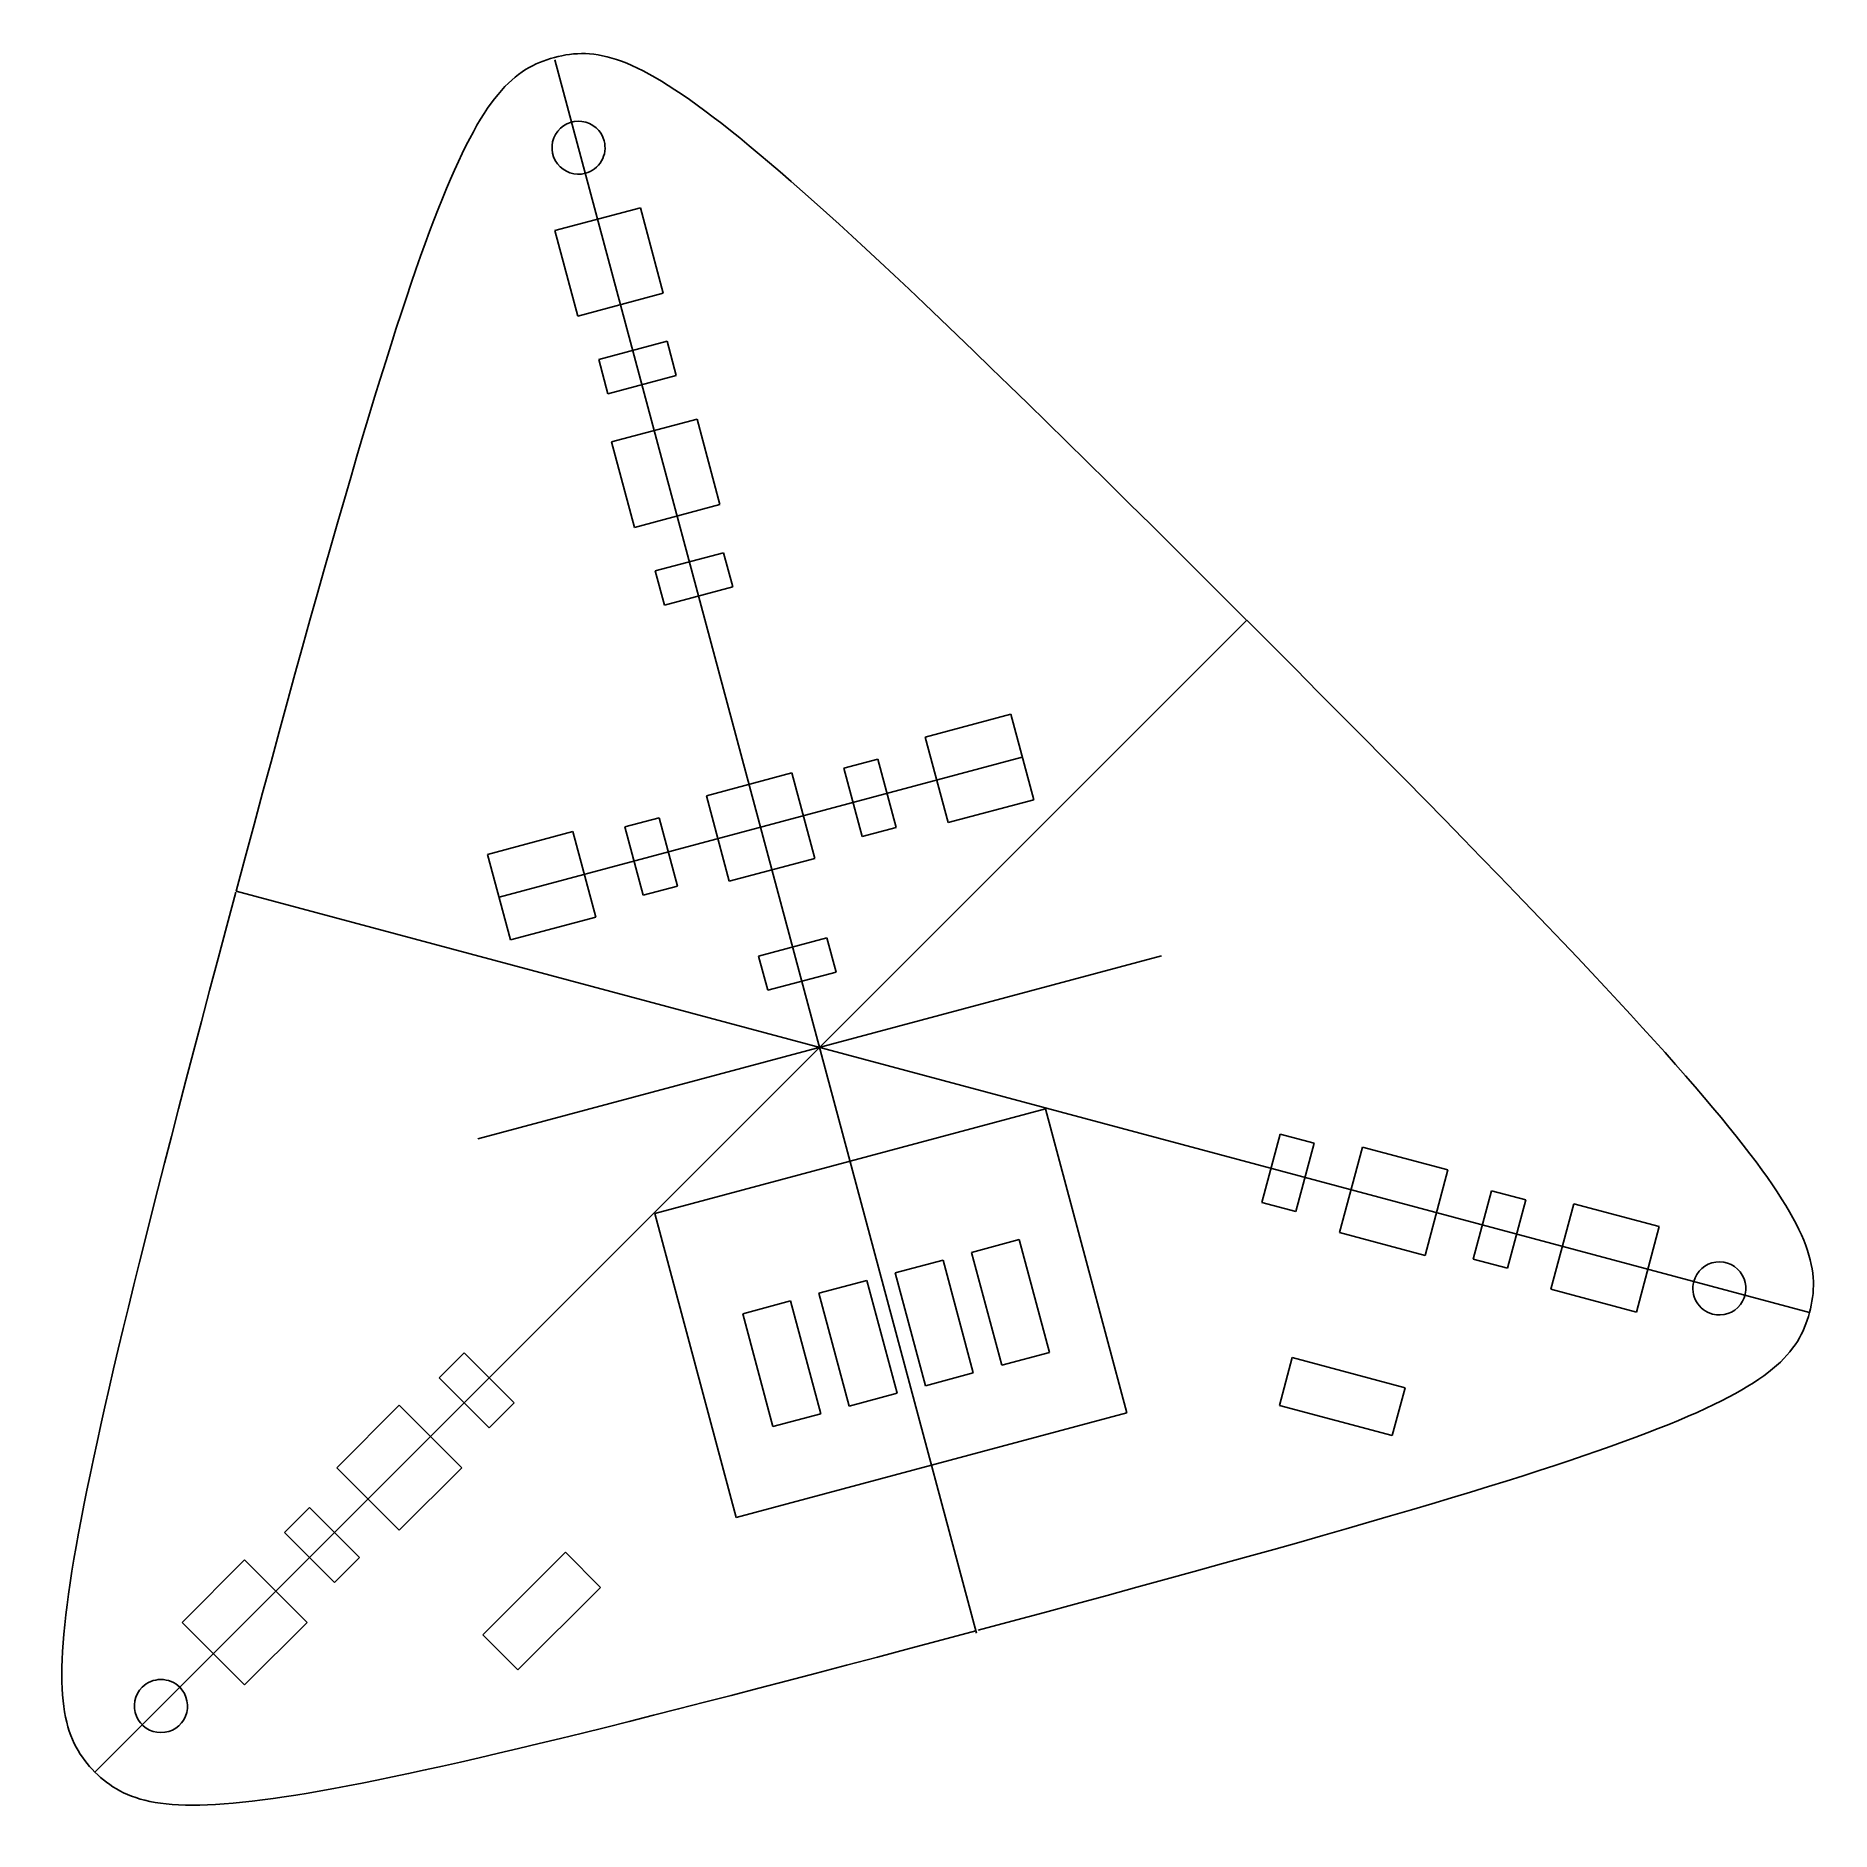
# Model space of a CAD drawing. Extents: x -1 to 100, y -1 to 100.
import ezdxf

# ---------------------------------------------------------------- set-up
doc = ezdxf.new("R2010")
doc.units = 0
doc.layers.add('Calque_1', color=7, linetype='CONTINUOUS')

msp = doc.modelspace()

# ---------------------------------------------------------------- linework, layer by layer
at = {"layer": 'Calque_1', "color": 7}
for p, q in [((28.002587, 98.781767), (51.830162, 9.856406)), ((2.003456, 2.003551), (67.101302, 67.101802)), ((9.982566, 51.79733), (98.908071, 27.969794))]:
    msp.add_line(p, q, dxfattribs=at)
at = {"layer": 'Calque_1', "color": 1}
for p, q in [((30.782544, 94.202117), (30.782544, 94.202117)), ((28.001706, 89.125511), (32.831333, 90.419605)), ((32.831333, 90.419605), (34.125427, 85.589978)), ((29.2958, 84.295884), (28.001706, 89.125511)), ((34.125427, 85.589978), (29.2958, 84.295884)), ((30.473417, 81.83286), (34.337119, 82.868136)), ((34.337119, 82.868136), (34.854757, 80.936285)), ((30.991055, 79.901009), (30.473417, 81.83286)), ((34.854757, 80.936285), (30.991055, 79.901009)), ((31.202719, 77.179161), (36.032346, 78.473256)), ((36.032346, 78.473256), (37.326441, 73.643628)), ((32.496813, 72.349534), (31.202719, 77.179161)), ((37.326441, 73.643628), (32.496813, 72.349534)), ((33.674119, 69.886427), (37.537821, 70.921703)), ((37.537821, 70.921703), (38.055459, 68.989852)), ((34.191757, 67.954576), (33.674119, 69.886427)), ((38.055459, 68.989852), (34.191757, 67.954576)), ((48.93611, 60.494253), (53.765737, 61.788347)), ((53.765737, 61.788347), (55.059831, 56.95872)), ((50.230204, 55.664626), (48.93611, 60.494253)), ((24.845173, 51.450945), (54.402484, 59.370804)), ((44.327331, 58.741695), (46.259181, 59.259333)), ((46.259181, 59.259333), (47.294457, 55.395631)), ((36.56196, 57.178611), (41.391587, 58.472705)), ((41.391587, 58.472705), (42.685681, 53.643078)), ((45.362606, 54.877993), (44.327331, 58.741695)), ((37.856054, 52.348984), (36.56196, 57.178611)), ((55.059831, 56.95872), (50.230204, 55.664626)), ((31.95318, 55.426053), (33.885031, 55.943691)), ((33.885031, 55.943691), (34.920307, 52.079989)), ((24.18781, 53.862969), (29.017438, 55.157063)), ((29.017438, 55.157063), (30.311532, 50.327436)), ((32.988456, 51.562351), (31.95318, 55.426053)), ((47.294457, 55.395631), (45.362606, 54.877993)), ((25.481905, 49.033341), (24.18781, 53.862969)), ((42.685681, 53.643078), (37.856054, 52.348984)), ((34.920307, 52.079989), (32.988456, 51.562351)), ((30.311532, 50.327436), (25.481905, 49.033341)), ((39.507466, 48.11774), (43.371167, 49.153015)), ((43.371167, 49.153015), (43.888805, 47.221165)), ((23.641168, 37.78497), (62.278176, 48.137726)), ((40.025104, 46.185889), (39.507466, 48.11774)), ((43.888805, 47.221165), (40.025104, 46.185889)), ((33.64431, 33.564652), (55.725362, 39.481252)), ((55.725362, 39.481252), (60.327162, 22.3071)), ((67.954574, 34.194031), (68.98985, 38.057733)), ((68.98985, 38.057733), (70.921701, 37.540095)), ((70.921701, 37.540095), (69.886425, 33.676394)), ((72.349372, 32.498492), (73.643467, 37.328119)), ((73.643467, 37.328119), (78.473094, 36.034025)), ((78.473094, 36.034025), (77.179, 31.204397)), ((79.90084, 30.992706), (80.936115, 34.856408)), ((80.936115, 34.856408), (82.867966, 34.33877)), ((38.24611, 16.3905), (33.64431, 33.564652)), ((69.886425, 33.676394), (67.954574, 34.194031)), ((82.867966, 34.33877), (81.832691, 30.475068)), ((84.295722, 29.297478), (85.589816, 34.127105)), ((85.589816, 34.127105), (90.419443, 32.833011)), ((77.179, 31.204397), (72.349372, 32.498492)), ((90.419443, 32.833011), (89.125349, 28.003384)), ((51.542854, 31.369509), (54.247445, 32.094202)), ((54.247445, 32.094202), (55.95565, 25.719096)), ((47.234485, 30.215085), (49.939075, 30.939778)), ((49.939075, 30.939778), (51.64728, 24.564671)), ((53.251059, 24.994403), (51.542854, 31.369509)), ((81.832691, 30.475068), (79.90084, 30.992706)), ((42.926116, 29.060661), (45.630706, 29.785354)), ((45.630706, 29.785354), (47.338911, 23.410247)), ((48.942689, 23.839978), (47.234485, 30.215085)), ((38.617748, 27.906237), (41.322339, 28.63093)), ((41.322339, 28.63093), (43.030543, 22.255824)), ((44.63432, 22.685555), (42.926116, 29.060661)), ((89.125349, 28.003384), (84.295722, 29.297478)), ((40.325952, 21.531131), (38.617748, 27.906237)), ((93.425495, 27.886431), (93.425495, 27.886431)), ((21.455914, 24.283899), (22.870127, 25.698113)), ((22.870127, 25.698113), (25.698553, 22.869686)), ((55.95565, 25.719096), (53.251059, 24.994403)), ((68.950524, 22.725119), (69.675217, 25.42971)), ((69.675217, 25.42971), (76.050323, 23.721505)), ((51.64728, 24.564671), (48.942689, 23.839978)), ((24.28434, 21.455473), (21.455914, 24.283899)), ((47.338911, 23.410247), (44.63432, 22.685555)), ((76.050323, 23.721505), (75.32563, 21.016915)), ((15.668814, 19.204342), (19.204347, 22.739875)), ((19.204347, 22.739875), (22.739879, 19.204342)), ((25.698553, 22.869686), (24.28434, 21.455473)), ((75.32563, 21.016915), (68.950524, 22.725119)), ((60.327162, 22.3071), (38.24611, 16.3905)), ((43.030543, 22.255824), (40.325952, 21.531131)), ((19.204347, 15.668809), (15.668814, 19.204342)), ((22.739879, 19.204342), (19.204347, 15.668809)), ((12.710349, 15.538792), (14.124563, 16.953005)), ((14.124563, 16.953005), (16.952989, 14.124579)), ((15.538776, 12.710365), (12.710349, 15.538792)), ((23.922264, 9.75384), (28.589165, 14.420742)), ((28.589165, 14.420742), (30.569063, 12.440845)), ((6.923478, 10.459007), (10.459011, 13.99454)), ((10.459011, 13.99454), (13.994544, 10.459007)), ((16.952989, 14.124579), (15.538776, 12.710365)), ((30.569063, 12.440845), (25.902161, 7.773943)), ((10.459011, 6.923474), (6.923478, 10.459007)), ((13.994544, 10.459007), (10.459011, 6.923474)), ((25.902161, 7.773943), (23.922264, 9.75384)), ((4.67212, 6.793447), (4.67212, 6.793447))]:
    msp.add_line(p, q, dxfattribs=at)
at = {"layer": 'Calque_1', "color": 7}
for points in [[(67.06742, 67.135338), (36.93909, 97.262533), (32.529607, 100.130689), (27.969172, 98.909021)], [(27.968678, 98.908889), (23.406179, 97.686366), (21.023031, 93.000913), (9.982556, 51.797306)], [(98.908177, 27.969797), (100.130718, 32.53229), (97.26465, 36.938664), (67.101525, 67.101794)], [(9.966081, 51.733679), (-1.055816, 10.594487), (-1.334739, 5.342194), (2.003322, 2.00408)], [(51.922528, 10.018093), (92.995965, 21.026417), (97.687067, 23.412479), (98.908177, 27.969797)], [(2.0041, 2.003313), (5.344119, -1.335833), (10.595945, -1.05638), (51.796271, 9.983194)]]:
    msp.add_open_spline(points, degree=3, dxfattribs=at)
at = {"layer": 'Calque_1', "color": 1}
for points in [[(29.529445, 95.301056), (28.927943, 95.380245), (28.337965, 95.0893), (28.034619, 94.563889)], [(28.034619, 94.563889), (27.731272, 94.038477), (27.774295, 93.382069), (28.143627, 92.900747)], [(30.782544, 94.202117), (30.625521, 94.788138), (30.130948, 95.221866), (29.529445, 95.301056)], [(30.632694, 93.063889), (30.831606, 93.408415), (30.885509, 93.817848), (30.782544, 94.202117)], [(28.143627, 92.900747), (28.512958, 92.419425), (29.135864, 92.207977), (29.721884, 92.365001)], [(29.721884, 92.365001), (30.106153, 92.467965), (30.433781, 92.719363), (30.632694, 93.063889)], [(93.617934, 30.822486), (93.016431, 30.743297), (92.521858, 30.309569), (92.364835, 29.723548)], [(95.11276, 30.08532), (94.809414, 30.610731), (94.219436, 30.901676), (93.617934, 30.822486)], [(92.364835, 29.723548), (92.26187, 29.339279), (92.315773, 28.929846), (92.514685, 28.58532)], [(95.003753, 28.422178), (95.373084, 28.9035), (95.416107, 29.559908), (95.11276, 30.08532)], [(92.514685, 28.58532), (92.713598, 28.240794), (93.041226, 27.989396), (93.425495, 27.886431)], [(93.425495, 27.886431), (94.011515, 27.729408), (94.634421, 27.940856), (95.003753, 28.422178)], [(5.73278, 7.232787), (5.334956, 7.232787), (4.953425, 7.074751), (4.67212, 6.793447)], [(6.79344, 6.793447), (6.512136, 7.074751), (6.130605, 7.232787), (5.73278, 7.232787)], [(4.67212, 6.793447), (4.243124, 6.36445), (4.11479, 5.719274), (4.346961, 5.158762)], [(7.118599, 5.158762), (7.350771, 5.719274), (7.222437, 6.36445), (6.79344, 6.793447)], [(4.346961, 5.158762), (4.579133, 4.598251), (5.126087, 4.232787), (5.73278, 4.232787)], [(5.73278, 4.232787), (6.339474, 4.232787), (6.886428, 4.598251), (7.118599, 5.158762)]]:
    msp.add_open_spline(points, degree=3, dxfattribs=at)

doc.saveas('drawing.dxf')
